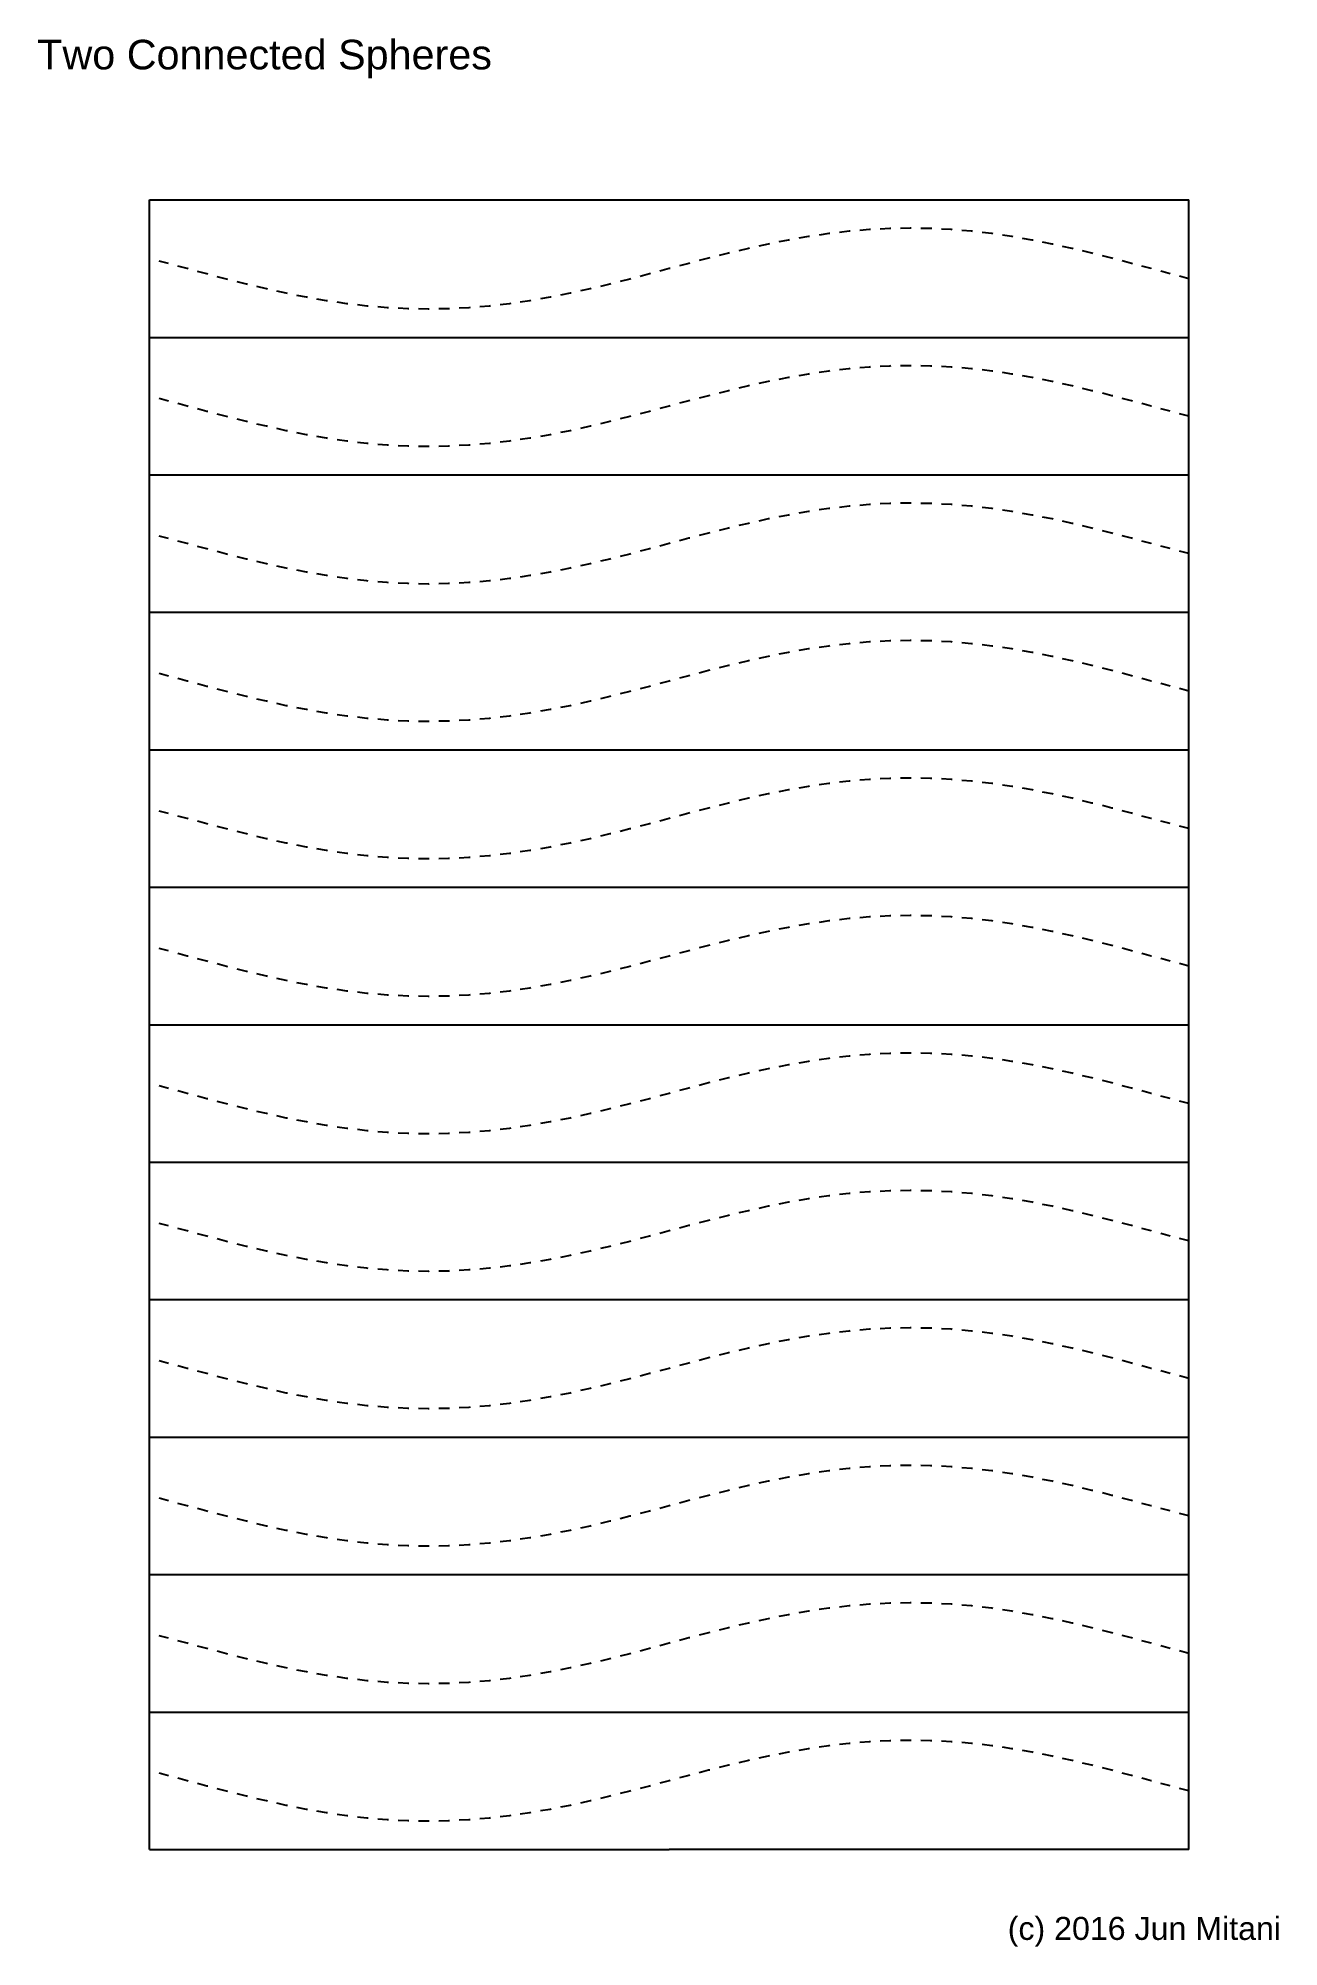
# Model space of a CAD drawing. Extents: x 11 to 192, y -288 to -9.
import ezdxf

# ---------------------------------------------------------------- set-up
doc = ezdxf.new("R2010")
doc.units = 0
for name, pattern in [('AI-LINETYPE-1', [2.822222, 1.411111, -1.411111]), ('AI-LINETYPE-10', [2.822222, 1.411111, -1.411111]), ('AI-LINETYPE-11', [2.822222, 1.411111, -1.411111]), ('AI-LINETYPE-12', [2.822222, 1.411111, -1.411111]), ('AI-LINETYPE-2', [2.822222, 1.411111, -1.411111]), ('AI-LINETYPE-3', [2.822222, 1.411111, -1.411111]), ('AI-LINETYPE-4', [2.822222, 1.411111, -1.411111]), ('AI-LINETYPE-5', [2.822222, 1.411111, -1.411111]), ('AI-LINETYPE-6', [2.822222, 1.411111, -1.411111]), ('AI-LINETYPE-7', [2.822222, 1.411111, -1.411111]), ('AI-LINETYPE-8', [2.822222, 1.411111, -1.411111]), ('AI-LINETYPE-9', [2.822222, 1.411111, -1.411111])]:
    doc.linetypes.add(name, pattern=pattern)
for name, color, linetype in [('CUTLINE', 7, 'CONTINUOUS'), ('MOUNTAINLINE', 7, 'CONTINUOUS'), ('TEXT', 7, 'CONTINUOUS'), ('VALLEYLINE', 7, 'CONTINUOUS')]:
    doc.layers.add(name, color=color, linetype=linetype)

# ---------------------------------------------------------------- blocks, each defined once
blk = doc.blocks.new('BLOCK_2')
at = {"layer": 'CUTLINE', "color": 250}
blk.add_lwpolyline([(27.21, -273.4), (27.21, -32.62)], dxfattribs=at)
blk = doc.blocks.new('BLOCK_3')
at = {"layer": 'CUTLINE', "color": 250}
blk.add_lwpolyline([(178.96, -273.4), (178.96, -32.62)], dxfattribs=at)
blk = doc.blocks.new('BLOCK_4')
at = {"layer": 'CUTLINE', "color": 250}
blk.add_lwpolyline([(27.21, -32.62), (103.09, -32.62)], dxfattribs=at)
blk = doc.blocks.new('BLOCK_5')
at = {"layer": 'CUTLINE', "color": 250}
blk.add_lwpolyline([(178.96, -273.4), (103.09, -273.4)], dxfattribs=at)
blk = doc.blocks.new('BLOCK_6')
at = {"layer": 'VALLEYLINE', "color": 250, "linetype": 'AI-LINETYPE-1'}
blk.add_lwpolyline([(178.96, -264.85), (173.46, -263.37), (170.58, -262.6), (167.69, -261.84), (164.8, -261.11), (161.9, -260.42), (158.99, -259.78), (156.06, -259.2), (153.12, -258.69), (150.17, -258.26), (147.21, -257.92), (144.23, -257.67), (141.25, -257.52), (138.27, -257.47), (135.29, -257.52), (132.31, -257.67), (129.34, -257.92), (126.38, -258.26), (123.42, -258.69), (120.49, -259.2), (117.56, -259.78), (114.65, -260.42), (111.75, -261.11), (108.85, -261.84), (105.97, -262.6), (103.09, -263.37), (100.21, -264.14), (97.32, -264.9), (94.43, -265.63), (91.53, -266.32), (88.61, -266.96), (85.69, -267.54), (82.75, -268.05), (79.8, -268.48), (76.84, -268.82), (73.86, -269.07), (70.88, -269.22), (67.9, -269.27), (64.92, -269.22), (61.94, -269.07), (58.97, -268.82), (56.01, -268.48), (53.05, -268.05), (50.12, -267.54), (47.19, -266.96), (44.28, -266.32), (41.38, -265.63), (38.48, -264.9), (35.6, -264.14), (32.72, -263.37), (27.21, -261.9)], dxfattribs=at)
blk = doc.blocks.new('BLOCK_7')
at = {"layer": 'VALLEYLINE', "color": 250, "linetype": 'AI-LINETYPE-2'}
blk.add_lwpolyline([(178.96, -244.78), (173.46, -243.3), (170.58, -242.53), (167.69, -241.78), (164.8, -241.05), (161.9, -240.35), (158.99, -239.71), (156.06, -239.13), (153.12, -238.62), (150.17, -238.19), (147.21, -237.85), (144.23, -237.6), (141.25, -237.45), (138.27, -237.4), (135.29, -237.45), (132.31, -237.6), (129.34, -237.85), (126.38, -238.19), (123.42, -238.62), (120.49, -239.13), (117.56, -239.71), (114.65, -240.35), (111.75, -241.05), (108.85, -241.78), (105.97, -242.53), (103.09, -243.3), (100.21, -244.07), (97.32, -244.83), (94.43, -245.56), (91.53, -246.26), (88.61, -246.9), (85.69, -247.48), (82.75, -247.99), (79.8, -248.42), (76.84, -248.76), (73.86, -249.01), (70.88, -249.16), (67.9, -249.21), (64.92, -249.16), (61.94, -249.01), (58.97, -248.76), (56.01, -248.42), (53.05, -247.99), (50.12, -247.48), (47.19, -246.9), (44.28, -246.26), (41.38, -245.56), (38.48, -244.83), (35.6, -244.07), (32.72, -243.3), (27.21, -241.83)], dxfattribs=at)
blk = doc.blocks.new('BLOCK_8')
at = {"layer": 'VALLEYLINE', "color": 250, "linetype": 'AI-LINETYPE-3'}
blk.add_lwpolyline([(178.96, -224.71), (173.46, -223.24), (170.58, -222.47), (167.69, -221.71), (164.8, -220.98), (161.9, -220.29), (158.99, -219.65), (156.06, -219.07), (153.12, -218.56), (150.17, -218.13), (147.21, -217.79), (144.23, -217.54), (141.25, -217.39), (138.27, -217.34), (135.29, -217.39), (132.31, -217.54), (129.34, -217.79), (126.38, -218.13), (123.42, -218.56), (120.49, -219.07), (117.56, -219.65), (114.65, -220.29), (111.75, -220.98), (108.85, -221.71), (105.97, -222.47), (103.09, -223.24), (100.21, -224.01), (97.32, -224.77), (94.43, -225.5), (91.53, -226.19), (88.61, -226.83), (85.69, -227.41), (82.75, -227.92), (79.8, -228.35), (76.84, -228.69), (73.86, -228.94), (70.88, -229.09), (67.9, -229.14), (64.92, -229.09), (61.94, -228.94), (58.97, -228.69), (56.01, -228.35), (53.05, -227.92), (50.12, -227.41), (47.19, -226.83), (44.28, -226.19), (41.38, -225.5), (38.48, -224.77), (35.6, -224.01), (32.72, -223.24), (27.21, -221.76)], dxfattribs=at)
blk = doc.blocks.new('BLOCK_9')
at = {"layer": 'VALLEYLINE', "color": 250, "linetype": 'AI-LINETYPE-4'}
blk.add_lwpolyline([(178.96, -204.65), (173.46, -203.17), (170.58, -202.4), (167.69, -201.65), (164.8, -200.91), (161.9, -200.22), (158.99, -199.58), (156.06, -199), (153.12, -198.49), (150.17, -198.06), (147.21, -197.72), (144.23, -197.47), (141.25, -197.32), (138.27, -197.27), (135.29, -197.32), (132.31, -197.47), (129.34, -197.72), (126.38, -198.06), (123.42, -198.49), (120.49, -199), (117.56, -199.58), (114.65, -200.22), (111.75, -200.91), (108.85, -201.65), (105.97, -202.4), (103.09, -203.17), (100.21, -203.94), (97.32, -204.7), (94.43, -205.43), (91.53, -206.12), (88.61, -206.77), (85.69, -207.35), (82.75, -207.86), (79.8, -208.28), (76.84, -208.63), (73.86, -208.87), (70.88, -209.02), (67.9, -209.07), (64.92, -209.02), (61.94, -208.87), (58.97, -208.63), (56.01, -208.28), (53.05, -207.86), (50.12, -207.35), (47.19, -206.77), (44.28, -206.12), (41.38, -205.43), (38.48, -204.7), (35.6, -203.94), (32.72, -203.17), (27.21, -201.7)], dxfattribs=at)
blk = doc.blocks.new('BLOCK_10')
at = {"layer": 'VALLEYLINE', "color": 250, "linetype": 'AI-LINETYPE-5'}
blk.add_lwpolyline([(178.96, -184.58), (173.46, -183.11), (170.58, -182.34), (167.69, -181.58), (164.8, -180.85), (161.9, -180.16), (158.99, -179.51), (156.06, -178.93), (153.12, -178.42), (150.17, -178), (147.21, -177.65), (144.23, -177.41), (141.25, -177.26), (138.27, -177.21), (135.29, -177.26), (132.31, -177.41), (129.34, -177.65), (126.38, -178), (123.42, -178.42), (120.49, -178.93), (117.56, -179.51), (114.65, -180.16), (111.75, -180.85), (108.85, -181.58), (105.97, -182.34), (103.09, -183.11), (100.21, -183.88), (97.32, -184.64), (94.43, -185.37), (91.53, -186.06), (88.61, -186.7), (85.69, -187.28), (82.75, -187.79), (79.8, -188.22), (76.84, -188.56), (73.86, -188.81), (70.88, -188.96), (67.9, -189.01), (64.92, -188.96), (61.94, -188.81), (58.97, -188.56), (56.01, -188.22), (53.05, -187.79), (50.12, -187.28), (47.19, -186.7), (44.28, -186.06), (41.38, -185.37), (38.48, -184.64), (35.6, -183.88), (32.72, -183.11), (27.21, -181.63)], dxfattribs=at)
blk = doc.blocks.new('BLOCK_11')
at = {"layer": 'VALLEYLINE', "color": 250, "linetype": 'AI-LINETYPE-6'}
blk.add_lwpolyline([(178.96, -164.52), (173.46, -163.04), (170.58, -162.27), (167.69, -161.51), (164.8, -160.78), (161.9, -160.09), (158.99, -159.45), (156.06, -158.87), (153.12, -158.36), (150.17, -157.93), (147.21, -157.59), (144.23, -157.34), (141.25, -157.19), (138.27, -157.14), (135.29, -157.19), (132.31, -157.34), (129.34, -157.59), (126.38, -157.93), (123.42, -158.36), (120.49, -158.87), (117.56, -159.45), (114.65, -160.09), (111.75, -160.78), (108.85, -161.51), (105.97, -162.27), (103.09, -163.04), (100.21, -163.81), (97.32, -164.57), (94.43, -165.3), (91.53, -165.99), (88.61, -166.63), (85.69, -167.21), (82.75, -167.72), (79.8, -168.15), (76.84, -168.49), (73.86, -168.74), (70.88, -168.89), (67.9, -168.94), (64.92, -168.89), (61.94, -168.74), (58.97, -168.49), (56.01, -168.15), (53.05, -167.72), (50.12, -167.21), (47.19, -166.63), (44.28, -165.99), (41.38, -165.3), (38.48, -164.57), (35.6, -163.81), (32.72, -163.04), (27.21, -161.57)], dxfattribs=at)
blk = doc.blocks.new('BLOCK_12')
at = {"layer": 'VALLEYLINE', "color": 250, "linetype": 'AI-LINETYPE-7'}
blk.add_lwpolyline([(178.96, -144.45), (173.46, -142.98), (170.58, -142.21), (167.69, -141.45), (164.8, -140.72), (161.9, -140.03), (158.99, -139.38), (156.06, -138.8), (153.12, -138.29), (150.17, -137.87), (147.21, -137.52), (144.23, -137.28), (141.25, -137.13), (138.27, -137.07), (135.29, -137.13), (132.31, -137.28), (129.34, -137.52), (126.38, -137.87), (123.42, -138.29), (120.49, -138.8), (117.56, -139.38), (114.65, -140.03), (111.75, -140.72), (108.85, -141.45), (105.97, -142.21), (103.09, -142.98), (100.21, -143.75), (97.32, -144.5), (94.43, -145.23), (91.53, -145.93), (88.61, -146.57), (85.69, -147.15), (82.75, -147.66), (79.8, -148.09), (76.84, -148.43), (73.86, -148.68), (70.88, -148.83), (67.9, -148.88), (64.92, -148.83), (61.94, -148.68), (58.97, -148.43), (56.01, -148.09), (53.05, -147.66), (50.12, -147.15), (47.19, -146.57), (44.28, -145.93), (41.38, -145.23), (38.48, -144.5), (35.6, -143.75), (32.72, -142.98), (27.21, -141.5)], dxfattribs=at)
blk = doc.blocks.new('BLOCK_13')
at = {"layer": 'VALLEYLINE', "color": 250, "linetype": 'AI-LINETYPE-8'}
blk.add_lwpolyline([(178.96, -124.39), (173.46, -122.91), (170.58, -122.14), (167.69, -121.38), (164.8, -120.65), (161.9, -119.96), (158.99, -119.32), (156.06, -118.74), (153.12, -118.23), (150.17, -117.8), (147.21, -117.46), (144.23, -117.21), (141.25, -117.06), (138.27, -117.01), (135.29, -117.06), (132.31, -117.21), (129.34, -117.46), (126.38, -117.8), (123.42, -118.23), (120.49, -118.74), (117.56, -119.32), (114.65, -119.96), (111.75, -120.65), (108.85, -121.38), (105.97, -122.14), (103.09, -122.91), (100.21, -123.68), (97.32, -124.44), (94.43, -125.17), (91.53, -125.86), (88.61, -126.5), (85.69, -127.08), (82.75, -127.59), (79.8, -128.02), (76.84, -128.36), (73.86, -128.61), (70.88, -128.76), (67.9, -128.81), (64.92, -128.76), (61.94, -128.61), (58.97, -128.36), (56.01, -128.02), (53.05, -127.59), (50.12, -127.08), (47.19, -126.5), (44.28, -125.86), (41.38, -125.17), (38.48, -124.44), (35.6, -123.68), (32.72, -122.91), (27.21, -121.44)], dxfattribs=at)
blk = doc.blocks.new('BLOCK_14')
at = {"layer": 'VALLEYLINE', "color": 250, "linetype": 'AI-LINETYPE-9'}
blk.add_lwpolyline([(178.96, -104.32), (173.46, -102.84), (170.58, -102.07), (167.69, -101.32), (164.8, -100.59), (161.9, -99.89), (158.99, -99.25), (156.06, -98.67), (153.12, -98.16), (150.17, -97.73), (147.21, -97.39), (144.23, -97.14), (141.25, -96.99), (138.27, -96.94), (135.29, -96.99), (132.31, -97.14), (129.34, -97.39), (126.38, -97.73), (123.42, -98.16), (120.49, -98.67), (117.56, -99.25), (114.65, -99.89), (111.75, -100.59), (108.85, -101.32), (105.97, -102.07), (103.09, -102.84), (100.21, -103.62), (97.32, -104.37), (94.43, -105.1), (91.53, -105.8), (88.61, -106.44), (85.69, -107.02), (82.75, -107.53), (79.8, -107.96), (76.84, -108.3), (73.86, -108.55), (70.88, -108.7), (67.9, -108.75), (64.92, -108.7), (61.94, -108.55), (58.97, -108.3), (56.01, -107.96), (53.05, -107.53), (50.12, -107.02), (47.19, -106.44), (44.28, -105.8), (41.38, -105.1), (38.48, -104.37), (35.6, -103.62), (32.72, -102.84), (27.21, -101.37)], dxfattribs=at)
blk = doc.blocks.new('BLOCK_15')
at = {"layer": 'VALLEYLINE', "color": 250, "linetype": 'AI-LINETYPE-10'}
blk.add_lwpolyline([(178.96, -84.25), (173.46, -82.78), (170.58, -82.01), (167.69, -81.25), (164.8, -80.52), (161.9, -79.83), (158.99, -79.19), (156.06, -78.61), (153.12, -78.1), (150.17, -77.67), (147.21, -77.33), (144.23, -77.08), (141.25, -76.93), (138.27, -76.88), (135.29, -76.93), (132.31, -77.08), (129.34, -77.33), (126.38, -77.67), (123.42, -78.1), (120.49, -78.61), (117.56, -79.19), (114.65, -79.83), (111.75, -80.52), (108.85, -81.25), (105.97, -82.01), (103.09, -82.78), (100.21, -83.55), (97.32, -84.31), (94.43, -85.04), (91.53, -85.73), (88.61, -86.37), (85.69, -86.95), (82.75, -87.46), (79.8, -87.89), (76.84, -88.23), (73.86, -88.48), (70.88, -88.63), (67.9, -88.68), (64.92, -88.63), (61.94, -88.48), (58.97, -88.23), (56.01, -87.89), (53.05, -87.46), (50.12, -86.95), (47.19, -86.37), (44.28, -85.73), (41.38, -85.04), (38.48, -84.31), (35.6, -83.55), (32.72, -82.78), (27.21, -81.3)], dxfattribs=at)
blk = doc.blocks.new('BLOCK_16')
at = {"layer": 'VALLEYLINE', "color": 250, "linetype": 'AI-LINETYPE-11'}
blk.add_lwpolyline([(178.96, -64.19), (173.46, -62.71), (170.58, -61.94), (167.69, -61.19), (164.8, -60.46), (161.9, -59.76), (158.99, -59.12), (156.06, -58.54), (153.12, -58.03), (150.17, -57.6), (147.21, -57.26), (144.23, -57.01), (141.25, -56.86), (138.27, -56.81), (135.29, -56.86), (132.31, -57.01), (129.34, -57.26), (126.38, -57.6), (123.42, -58.03), (120.49, -58.54), (117.56, -59.12), (114.65, -59.76), (111.75, -60.46), (108.85, -61.19), (105.97, -61.94), (103.09, -62.71), (100.21, -63.48), (97.32, -64.24), (94.43, -64.97), (91.53, -65.66), (88.61, -66.31), (85.69, -66.89), (82.75, -67.4), (79.8, -67.82), (76.84, -68.17), (73.86, -68.41), (70.88, -68.56), (67.9, -68.62), (64.92, -68.56), (61.94, -68.41), (58.97, -68.17), (56.01, -67.82), (53.05, -67.4), (50.12, -66.89), (47.19, -66.31), (44.28, -65.66), (41.38, -64.97), (38.48, -64.24), (35.6, -63.48), (32.72, -62.71), (27.21, -61.24)], dxfattribs=at)
blk = doc.blocks.new('BLOCK_17')
at = {"layer": 'VALLEYLINE', "color": 250, "linetype": 'AI-LINETYPE-12'}
blk.add_lwpolyline([(178.96, -44.12), (173.46, -42.65), (170.58, -41.88), (167.69, -41.12), (164.8, -40.39), (161.9, -39.7), (158.99, -39.06), (156.06, -38.47), (153.12, -37.97), (150.17, -37.54), (147.21, -37.2), (144.23, -36.95), (141.25, -36.8), (138.27, -36.75), (135.29, -36.8), (132.31, -36.95), (129.34, -37.2), (126.38, -37.54), (123.42, -37.97), (120.49, -38.47), (117.56, -39.06), (114.65, -39.7), (111.75, -40.39), (108.85, -41.12), (105.97, -41.88), (103.09, -42.65), (100.21, -43.42), (97.32, -44.18), (94.43, -44.91), (91.53, -45.6), (88.61, -46.24), (85.69, -46.82), (82.75, -47.33), (79.8, -47.76), (76.84, -48.1), (73.86, -48.35), (70.88, -48.5), (67.9, -48.55), (64.92, -48.5), (61.94, -48.35), (58.97, -48.1), (56.01, -47.76), (53.05, -47.33), (50.12, -46.82), (47.19, -46.24), (44.28, -45.6), (41.38, -44.91), (38.48, -44.18), (35.6, -43.42), (32.72, -42.65), (27.21, -41.17)], dxfattribs=at)
blk = doc.blocks.new('BLOCK_18')
at = {"layer": 'MOUNTAINLINE', "color": 250}
blk.add_lwpolyline([(27.21, -273.4), (103.09, -273.4)], dxfattribs=at)
blk = doc.blocks.new('BLOCK_19')
at = {"layer": 'MOUNTAINLINE', "color": 250}
blk.add_lwpolyline([(27.21, -253.34), (178.96, -253.34)], dxfattribs=at)
blk = doc.blocks.new('BLOCK_20')
at = {"layer": 'MOUNTAINLINE', "color": 250}
blk.add_lwpolyline([(27.21, -233.27), (178.96, -233.27)], dxfattribs=at)
blk = doc.blocks.new('BLOCK_21')
at = {"layer": 'MOUNTAINLINE', "color": 250}
blk.add_lwpolyline([(27.21, -213.21), (178.96, -213.21)], dxfattribs=at)
blk = doc.blocks.new('BLOCK_22')
at = {"layer": 'MOUNTAINLINE', "color": 250}
blk.add_lwpolyline([(27.21, -193.14), (178.96, -193.14)], dxfattribs=at)
blk = doc.blocks.new('BLOCK_23')
at = {"layer": 'MOUNTAINLINE', "color": 250}
blk.add_lwpolyline([(27.21, -173.07), (178.96, -173.07)], dxfattribs=at)
blk = doc.blocks.new('BLOCK_24')
at = {"layer": 'MOUNTAINLINE', "color": 250}
blk.add_lwpolyline([(27.21, -153.01), (178.96, -153.01)], dxfattribs=at)
blk = doc.blocks.new('BLOCK_25')
at = {"layer": 'MOUNTAINLINE', "color": 250}
blk.add_lwpolyline([(27.21, -132.94), (178.96, -132.94)], dxfattribs=at)
blk = doc.blocks.new('BLOCK_26')
at = {"layer": 'MOUNTAINLINE', "color": 250}
blk.add_lwpolyline([(27.21, -112.88), (178.96, -112.88)], dxfattribs=at)
blk = doc.blocks.new('BLOCK_27')
at = {"layer": 'MOUNTAINLINE', "color": 250}
blk.add_lwpolyline([(27.21, -92.81), (178.96, -92.81)], dxfattribs=at)
blk = doc.blocks.new('BLOCK_28')
at = {"layer": 'MOUNTAINLINE', "color": 250}
blk.add_lwpolyline([(27.21, -72.75), (178.96, -72.75)], dxfattribs=at)
blk = doc.blocks.new('BLOCK_29')
at = {"layer": 'MOUNTAINLINE', "color": 250}
blk.add_lwpolyline([(27.21, -52.68), (178.96, -52.68)], dxfattribs=at)
blk = doc.blocks.new('BLOCK_30')
at = {"layer": 'MOUNTAINLINE', "color": 250}
blk.add_lwpolyline([(103.09, -32.62), (178.96, -32.62)], dxfattribs=at)

msp = doc.modelspace()

# ---------------------------------------------------------------- block references
at = {"layer": 'CUTLINE'}
for name in ['BLOCK_2', 'BLOCK_4', 'BLOCK_3', 'BLOCK_5']:
    msp.add_blockref(name, (0, 0), dxfattribs=at)
at = {"layer": 'MOUNTAINLINE'}
for name in ['BLOCK_30', 'BLOCK_29', 'BLOCK_28', 'BLOCK_27', 'BLOCK_26', 'BLOCK_25', 'BLOCK_24', 'BLOCK_23', 'BLOCK_22', 'BLOCK_21', 'BLOCK_20', 'BLOCK_19', 'BLOCK_18']:
    msp.add_blockref(name, (0, 0), dxfattribs=at)
at = {"layer": 'VALLEYLINE'}
for name in ['BLOCK_17', 'BLOCK_16', 'BLOCK_15', 'BLOCK_14', 'BLOCK_13', 'BLOCK_12', 'BLOCK_11', 'BLOCK_10', 'BLOCK_9', 'BLOCK_8', 'BLOCK_7', 'BLOCK_6']:
    msp.add_blockref(name, (0, 0), dxfattribs=at)

# ---------------------------------------------------------------- texts
at = {"layer": 'TEXT', "color": 7, "attachment_point": 7}
for s, insert, char_height in [('\\fArial|b0|i0|c0|p34;\\W1;Two Connected Spheres', (10.83, -14.86), 4.318), ('\\fArial|b0|i0|c0|p34;\\W1;(c) 2016 Jun Mitani', (152.51, -287.61), 3.3584)]:
    msp.add_mtext(s, dxfattribs=dict(at, insert=insert, char_height=char_height))

doc.saveas('drawing.dxf')
